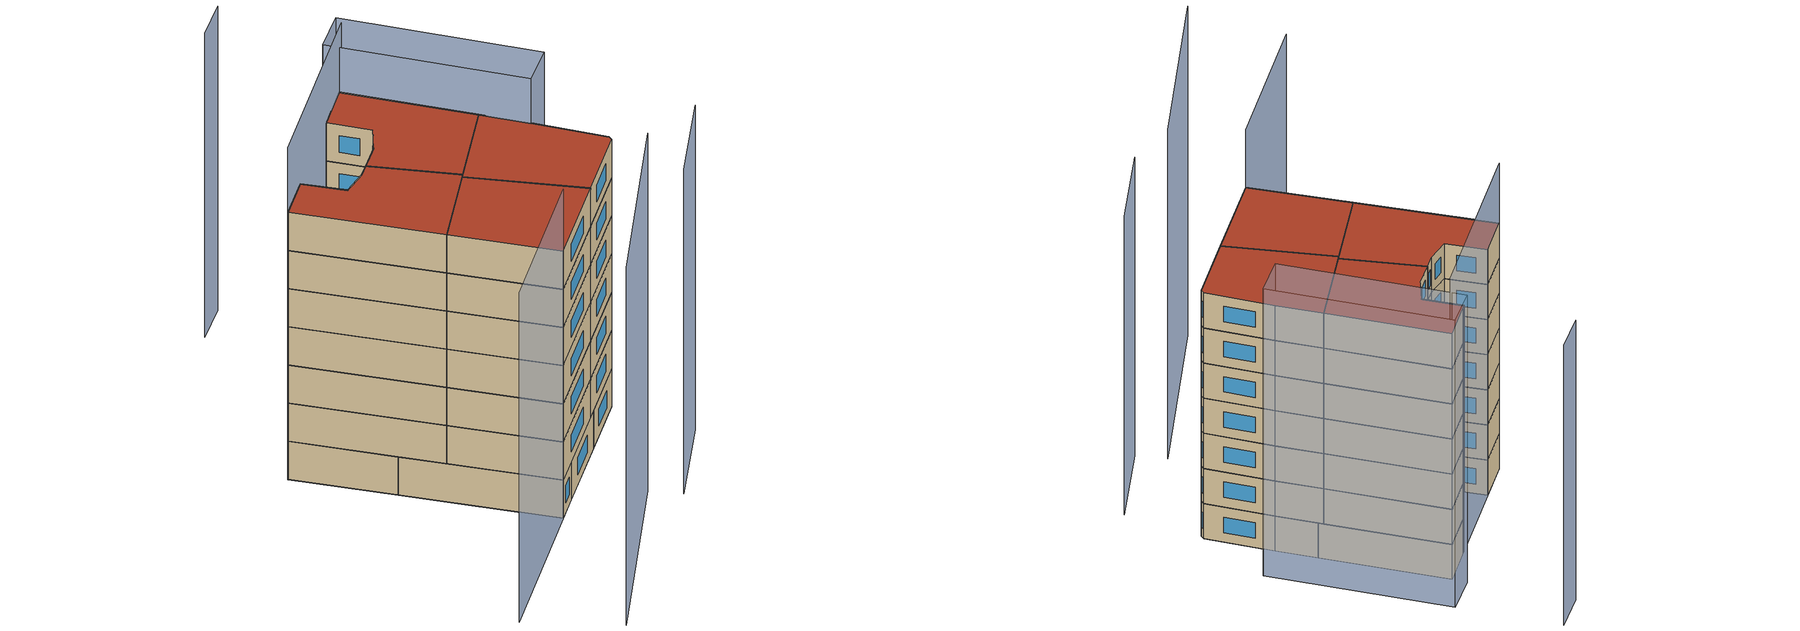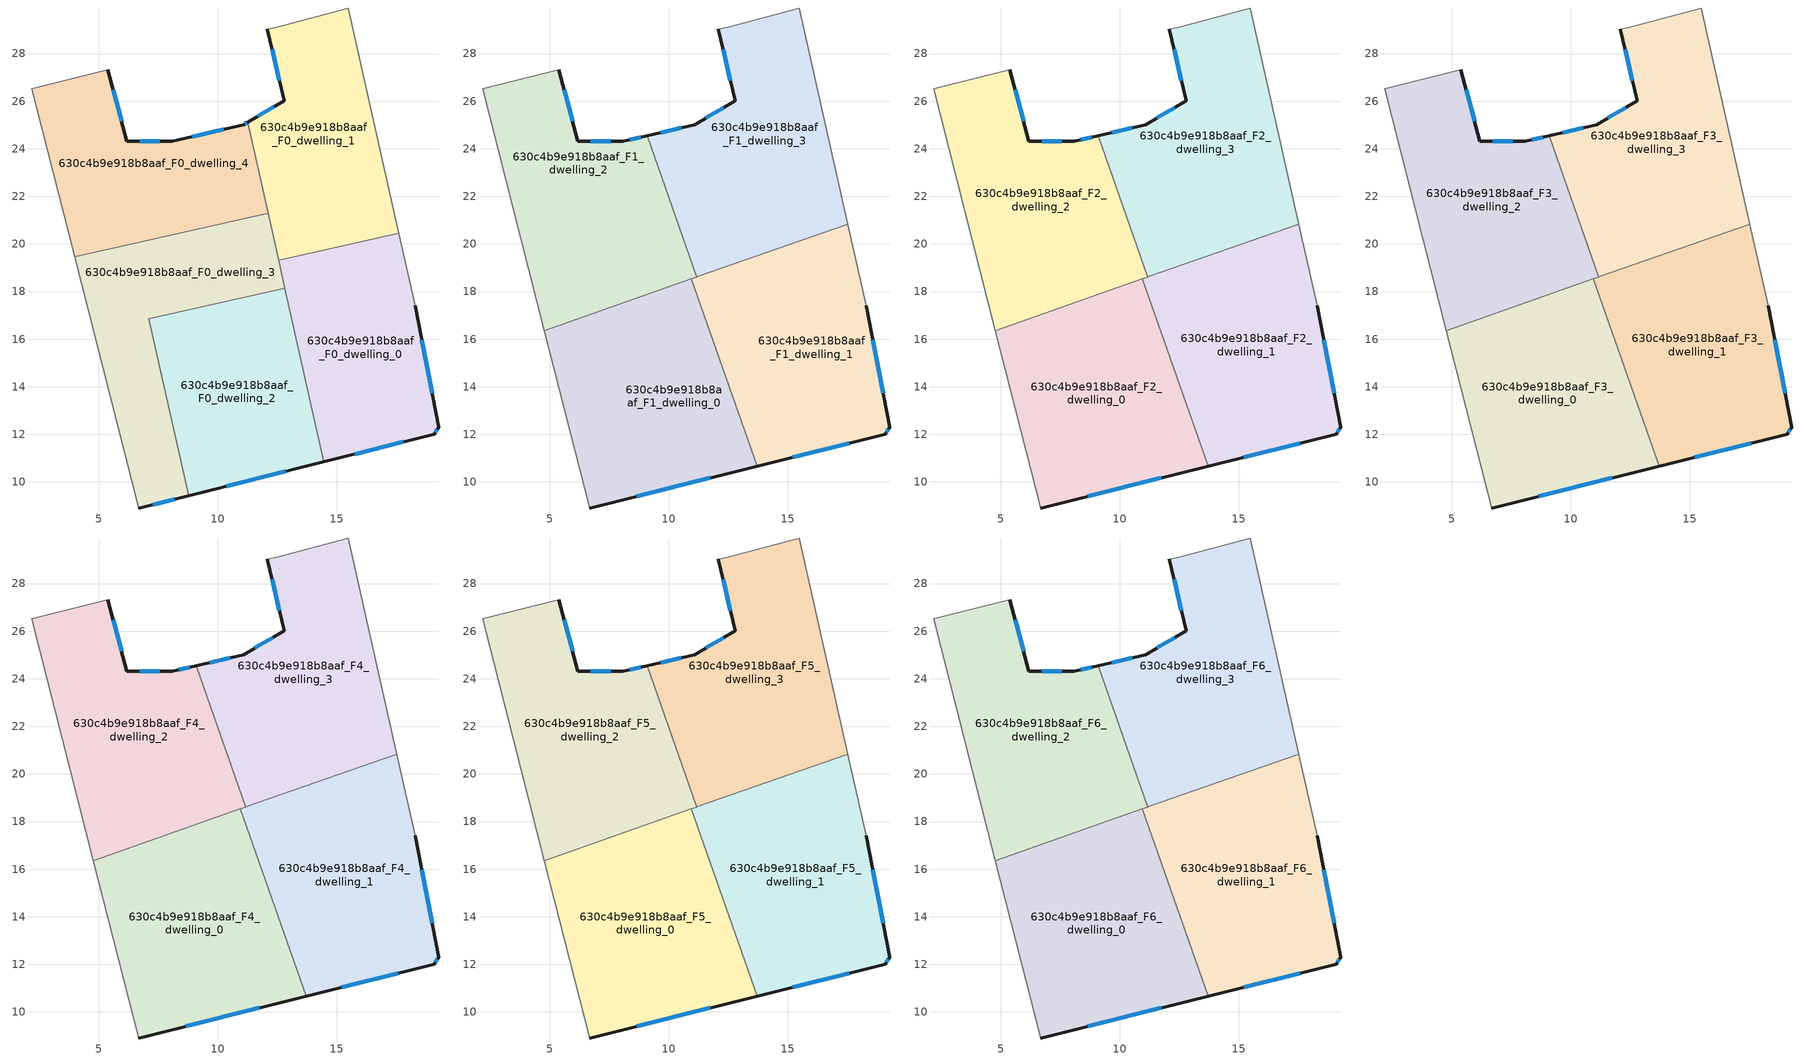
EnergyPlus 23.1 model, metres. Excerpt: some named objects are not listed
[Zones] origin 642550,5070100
630c4b9e918b8aaf_F0_dwelling_0
 floor ground (EU_floor_Construction): 19.09,12 19.29,12.3 18.29,17.41 17.61,20.44 12.56,19.31 14.45,10.84 z0
 wall outside (EU_wall_Construction): 18.29,17.41 19.29,12.3 19.09,12 14.45,10.84 z0:3
 wall adiabatic (EU_wall_Construction): 17.61,20.44 18.29,17.41 z0:3
 wall to 630c4b9e918b8aaf_F0_dwelling_1 (EU_wall_Construction): 12.56,19.31 17.61,20.44 z0:3
 wall to 630c4b9e918b8aaf_F0_dwelling_2 (EU_wall_Construction): 14.45,10.84 12.82,18.13 z0:3
 wall to 630c4b9e918b8aaf_F0_dwelling_3 (EU_wall_Construction): 12.82,18.13 12.56,19.31 z0:3
 window (EU_Window_Construction): 18.57,15.97 19.01,13.73 / 19.23,12.22 19.14,12.09 / 17.79,11.68 15.75,11.17 z0.84:2.16
630c4b9e918b8aaf_F0_dwelling_1
 floor ground (EU_floor_Construction): 17.61,20.44 15.49,29.92 12.49,29.12 12.09,29.01 12.79,26.01 11.26,25.11 12.56,19.31 z0
 wall outside (EU_wall_Construction): 11.26,25.11 12.79,26.01 12.09,29.01 z0:3
 wall adiabatic (EU_wall_Construction): 12.09,29.01 12.49,29.12 15.49,29.92 17.61,20.44 z0:3
 wall to 630c4b9e918b8aaf_F0_dwelling_4 (EU_wall_Construction): 12.11,21.29 11.26,25.11 z0:3
 wall to 630c4b9e918b8aaf_F0_dwelling_3 (EU_wall_Construction): 12.56,19.31 12.11,21.29 z0:3
 window (EU_Window_Construction): 12.59,26.85 12.28,28.17 / 11.69,25.37 12.36,25.76 z0.84:2.16
630c4b9e918b8aaf_F0_dwelling_2
 floor ground (EU_floor_Construction): 14.45,10.84 12.82,18.13 7.11,16.86 8.77,9.42 z0
 wall outside (EU_wall_Construction): 14.45,10.84 8.77,9.42 z0:3
 wall to 630c4b9e918b8aaf_F0_dwelling_3 (EU_wall_Construction): 8.77,9.42 7.11,16.86 12.82,18.13 z0:3
 window (EU_Window_Construction): 12.86,10.45 10.36,9.82 z0.84:2.16
630c4b9e918b8aaf_F0_dwelling_3
 floor ground (EU_floor_Construction): 8.77,9.42 7.11,16.86 12.82,18.13 12.11,21.29 3.98,19.47 6.68,8.9 z0
 wall outside (EU_wall_Construction): 8.77,9.42 6.68,8.9 z0:3
 wall adiabatic (EU_wall_Construction): 6.68,8.9 3.98,19.47 z0:3
 wall to 630c4b9e918b8aaf_F0_dwelling_4 (EU_wall_Construction): 3.98,19.47 12.11,21.29 z0:3
 window (EU_Window_Construction): 8.18,9.28 7.26,9.05 z0.84:2.16
630c4b9e918b8aaf_F0_dwelling_4
 floor ground (EU_floor_Construction): 12.11,21.29 11.26,25.11 11.08,25.01 8.08,24.31 6.18,24.31 5.38,27.32 2.18,26.52 3.98,19.47 z0
 wall outside (EU_wall_Construction): 5.38,27.32 6.18,24.31 8.08,24.31 11.08,25.01 11.26,25.11 z0:3
 wall adiabatic (EU_wall_Construction): 3.98,19.47 2.18,26.52 5.38,27.32 z0:3
 window (EU_Window_Construction): 5.6,26.47 5.96,25.16 / 6.71,24.31 7.55,24.31 / 8.92,24.51 10.24,24.82 / 11.13,25.04 11.21,25.09 z0.84:2.16
630c4b9e918b8aaf_F1_dwelling_0
 floor to 630c4b9e918b8aaf_F0_dwelling_2 (EU_floor_Construction): 13.71,10.66 11.21,17.77 7.11,16.86 8.77,9.42 z3
 floor to 630c4b9e918b8aaf_F0_dwelling_3 (EU_floor_Construction): 8.77,9.42 7.11,16.86 11.21,17.77 10.95,18.53 4.77,16.36 6.68,8.9 z3
 wall outside (EU_wall_Construction): 13.71,10.66 6.68,8.9 z3:6
 wall to 630c4b9e918b8aaf_F1_dwelling_1 (EU_wall_Construction): 10.95,18.53 13.71,10.66 z3:6
 wall adiabatic (EU_wall_Construction): 6.68,8.9 4.77,16.36 z3:6
 wall to 630c4b9e918b8aaf_F1_dwelling_2 (EU_wall_Construction): 4.77,16.36 10.95,18.53 z3:6
 window (EU_Window_Construction): 11.74,10.17 8.65,9.39 z3.84:5.16
630c4b9e918b8aaf_F1_dwelling_1
 floor to 630c4b9e918b8aaf_F0_dwelling_0 (EU_floor_Construction): 19.09,12 19.29,12.3 18.29,17.41 17.61,20.44 14.3,19.7 12.6,19.11 14.45,10.84 z3
 floor to 630c4b9e918b8aaf_F0_dwelling_1 (EU_floor_Construction): 17.61,20.44 17.52,20.83 14.3,19.7 z3
 floor to 630c4b9e918b8aaf_F0_dwelling_2 (EU_floor_Construction): 14.45,10.84 12.82,18.13 11.21,17.77 13.71,10.66 z3
 floor to 630c4b9e918b8aaf_F0_dwelling_3 (EU_floor_Construction): 12.82,18.13 12.6,19.11 10.95,18.53 11.21,17.77 z3
 wall outside (EU_wall_Construction): 18.29,17.41 19.29,12.3 19.09,12 13.71,10.66 z3:6
 wall adiabatic (EU_wall_Construction): 17.52,20.83 18.29,17.41 z3:6
 wall to 630c4b9e918b8aaf_F1_dwelling_3 (EU_wall_Construction): 11.18,18.61 17.52,20.83 z3:6
 wall to 630c4b9e918b8aaf_F1_dwelling_2 (EU_wall_Construction): 10.95,18.53 11.18,18.61 z3:6
 window (EU_Window_Construction): 17.58,11.62 15.22,11.03 / 18.57,15.97 19.01,13.73 / 19.23,12.22 19.14,12.09 z3.84:5.16
630c4b9e918b8aaf_F1_dwelling_2
 floor to 630c4b9e918b8aaf_F0_dwelling_4 (EU_floor_Construction): 10.38,20.9 9.1,24.55 8.08,24.31 6.18,24.31 5.38,27.32 2.18,26.52 3.98,19.47 z3
 floor to 630c4b9e918b8aaf_F0_dwelling_3 (EU_floor_Construction): 11.18,18.61 10.38,20.9 3.98,19.47 4.77,16.36 z3
 wall outside (EU_wall_Construction): 5.38,27.32 6.18,24.31 8.08,24.31 9.1,24.55 z3:6
 wall adiabatic (EU_wall_Construction): 4.77,16.36 2.18,26.52 5.38,27.32 z3:6
 wall to 630c4b9e918b8aaf_F1_dwelling_3 (EU_wall_Construction): 9.1,24.55 11.18,18.61 z3:6
 window (EU_Window_Construction): 5.6,26.47 5.96,25.16 / 6.71,24.31 7.55,24.31 / 8.37,24.38 8.81,24.48 z3.84:5.16
630c4b9e918b8aaf_F1_dwelling_3
 floor to 630c4b9e918b8aaf_F0_dwelling_1 (EU_floor_Construction): 17.52,20.83 15.49,29.92 12.49,29.12 12.09,29.01 12.79,26.01 11.26,25.11 12.56,19.31 14.3,19.7 z3
 floor to 630c4b9e918b8aaf_F0_dwelling_4 (EU_floor_Construction): 12.11,21.29 11.26,25.11 11.08,25.01 9.1,24.55 10.38,20.9 z3
 floor to 630c4b9e918b8aaf_F0_dwelling_3 (EU_floor_Construction): 12.6,19.11 12.11,21.29 10.38,20.9 11.18,18.61 z3
 floor to 630c4b9e918b8aaf_F0_dwelling_0 (EU_floor_Construction): 14.3,19.7 12.56,19.31 12.6,19.11 z3
 wall outside (EU_wall_Construction): 9.1,24.55 11.08,25.01 12.79,26.01 12.09,29.01 z3:6
 wall adiabatic (EU_wall_Construction): 12.09,29.01 12.49,29.12 15.49,29.92 17.52,20.83 z3:6
 window (EU_Window_Construction): 12.59,26.85 12.28,28.17 / 9.66,24.68 10.53,24.88 / 11.56,25.29 12.31,25.73 z3.84:5.16
630c4b9e918b8aaf_F2_dwelling_0
 floor to 630c4b9e918b8aaf_F1_dwelling_0 (EU_floor_Construction): 13.71,10.66 10.95,18.53 4.77,16.36 6.68,8.9 z6
 wall outside (EU_wall_Construction): 13.71,10.66 6.68,8.9 z6:9
 wall to 630c4b9e918b8aaf_F2_dwelling_1 (EU_wall_Construction): 10.95,18.53 13.71,10.66 z6:9
 wall adiabatic (EU_wall_Construction): 6.68,8.9 4.77,16.36 z6:9
 wall to 630c4b9e918b8aaf_F2_dwelling_2 (EU_wall_Construction): 4.77,16.36 10.95,18.53 z6:9
 window (EU_Window_Construction): 11.74,10.17 8.65,9.39 z6.84:8.16
630c4b9e918b8aaf_F2_dwelling_1
 floor to 630c4b9e918b8aaf_F1_dwelling_1 (EU_floor_Construction): 19.09,12 19.29,12.3 18.29,17.41 17.52,20.83 10.95,18.53 13.71,10.66 z6
 wall outside (EU_wall_Construction): 18.29,17.41 19.29,12.3 19.09,12 13.71,10.66 z6:9
 wall adiabatic (EU_wall_Construction): 17.52,20.83 18.29,17.41 z6:9
 wall to 630c4b9e918b8aaf_F2_dwelling_3 (EU_wall_Construction): 11.18,18.61 17.52,20.83 z6:9
 wall to 630c4b9e918b8aaf_F2_dwelling_2 (EU_wall_Construction): 10.95,18.53 11.18,18.61 z6:9
 window (EU_Window_Construction): 17.58,11.62 15.22,11.03 / 18.57,15.97 19.01,13.73 / 19.23,12.22 19.14,12.09 z6.84:8.16
630c4b9e918b8aaf_F2_dwelling_2
 floor to 630c4b9e918b8aaf_F1_dwelling_2 (EU_floor_Construction): 11.18,18.61 9.1,24.55 8.08,24.31 6.18,24.31 5.38,27.32 2.18,26.52 4.77,16.36 z6
 wall outside (EU_wall_Construction): 5.38,27.32 6.18,24.31 8.08,24.31 9.1,24.55 z6:9
 wall adiabatic (EU_wall_Construction): 4.77,16.36 2.18,26.52 5.38,27.32 z6:9
 wall to 630c4b9e918b8aaf_F2_dwelling_3 (EU_wall_Construction): 9.1,24.55 11.18,18.61 z6:9
 window (EU_Window_Construction): 5.6,26.47 5.96,25.16 / 6.71,24.31 7.55,24.31 / 8.37,24.38 8.81,24.48 z6.84:8.16
630c4b9e918b8aaf_F2_dwelling_3
 floor to 630c4b9e918b8aaf_F1_dwelling_3 (EU_floor_Construction): 17.52,20.83 15.49,29.92 12.49,29.12 12.09,29.01 12.79,26.01 11.08,25.01 9.1,24.55 11.18,18.61 z6
 wall outside (EU_wall_Construction): 9.1,24.55 11.08,25.01 12.79,26.01 12.09,29.01 z6:9
 wall adiabatic (EU_wall_Construction): 12.09,29.01 12.49,29.12 15.49,29.92 17.52,20.83 z6:9
 window (EU_Window_Construction): 12.59,26.85 12.28,28.17 / 9.66,24.68 10.53,24.88 / 11.56,25.29 12.31,25.73 z6.84:8.16
630c4b9e918b8aaf_F3_dwelling_0
 floor to 630c4b9e918b8aaf_F2_dwelling_0 (EU_floor_Construction): 13.71,10.66 10.95,18.53 4.77,16.36 6.68,8.9 z9
 wall outside (EU_wall_Construction): 13.71,10.66 6.68,8.9 z9:12
 wall to 630c4b9e918b8aaf_F3_dwelling_1 (EU_wall_Construction): 10.95,18.53 13.71,10.66 z9:12
 wall adiabatic (EU_wall_Construction): 6.68,8.9 4.77,16.36 z9:12
 wall to 630c4b9e918b8aaf_F3_dwelling_2 (EU_wall_Construction): 4.77,16.36 10.95,18.53 z9:12
 window (EU_Window_Construction): 11.74,10.17 8.65,9.39 z9.84:11.16
630c4b9e918b8aaf_F3_dwelling_1
 floor to 630c4b9e918b8aaf_F2_dwelling_1 (EU_floor_Construction): 19.09,12 19.29,12.3 18.29,17.41 17.52,20.83 10.95,18.53 13.71,10.66 z9
 wall outside (EU_wall_Construction): 18.29,17.41 19.29,12.3 19.09,12 13.71,10.66 z9:12
 wall adiabatic (EU_wall_Construction): 17.52,20.83 18.29,17.41 z9:12
 wall to 630c4b9e918b8aaf_F3_dwelling_3 (EU_wall_Construction): 11.18,18.61 17.52,20.83 z9:12
 wall to 630c4b9e918b8aaf_F3_dwelling_2 (EU_wall_Construction): 10.95,18.53 11.18,18.61 z9:12
 window (EU_Window_Construction): 17.58,11.62 15.22,11.03 / 18.57,15.97 19.01,13.73 / 19.23,12.22 19.14,12.09 z9.84:11.16
630c4b9e918b8aaf_F3_dwelling_2
 floor to 630c4b9e918b8aaf_F2_dwelling_2 (EU_floor_Construction): 11.18,18.61 9.1,24.55 8.08,24.31 6.18,24.31 5.38,27.32 2.18,26.52 4.77,16.36 z9
 wall outside (EU_wall_Construction): 5.38,27.32 6.18,24.31 8.08,24.31 9.1,24.55 z9:12
 wall adiabatic (EU_wall_Construction): 4.77,16.36 2.18,26.52 5.38,27.32 z9:12
 wall to 630c4b9e918b8aaf_F3_dwelling_3 (EU_wall_Construction): 9.1,24.55 11.18,18.61 z9:12
 window (EU_Window_Construction): 5.6,26.47 5.96,25.16 / 6.71,24.31 7.55,24.31 / 8.37,24.38 8.81,24.48 z9.84:11.16
630c4b9e918b8aaf_F3_dwelling_3
 floor to 630c4b9e918b8aaf_F2_dwelling_3 (EU_floor_Construction): 17.52,20.83 15.49,29.92 12.49,29.12 12.09,29.01 12.79,26.01 11.08,25.01 9.1,24.55 11.18,18.61 z9
 wall outside (EU_wall_Construction): 9.1,24.55 11.08,25.01 12.79,26.01 12.09,29.01 z9:12
 wall adiabatic (EU_wall_Construction): 12.09,29.01 12.49,29.12 15.49,29.92 17.52,20.83 z9:12
 window (EU_Window_Construction): 12.59,26.85 12.28,28.17 / 9.66,24.68 10.53,24.88 / 11.56,25.29 12.31,25.73 z9.84:11.16
630c4b9e918b8aaf_F4_dwelling_0
 floor to 630c4b9e918b8aaf_F3_dwelling_0 (EU_floor_Construction): 13.71,10.66 10.95,18.53 4.77,16.36 6.68,8.9 z12
 wall outside (EU_wall_Construction): 13.71,10.66 6.68,8.9 z12:15
 wall to 630c4b9e918b8aaf_F4_dwelling_1 (EU_wall_Construction): 10.95,18.53 13.71,10.66 z12:15
 wall adiabatic (EU_wall_Construction): 6.68,8.9 4.77,16.36 z12:15
 wall to 630c4b9e918b8aaf_F4_dwelling_2 (EU_wall_Construction): 4.77,16.36 10.95,18.53 z12:15
 window (EU_Window_Construction): 11.74,10.17 8.65,9.39 z12.84:14.16
630c4b9e918b8aaf_F4_dwelling_1
 floor to 630c4b9e918b8aaf_F3_dwelling_1 (EU_floor_Construction): 19.09,12 19.29,12.3 18.29,17.41 17.52,20.83 10.95,18.53 13.71,10.66 z12
 wall outside (EU_wall_Construction): 18.29,17.41 19.29,12.3 19.09,12 13.71,10.66 z12:15
 wall adiabatic (EU_wall_Construction): 17.52,20.83 18.29,17.41 z12:15
 wall to 630c4b9e918b8aaf_F4_dwelling_3 (EU_wall_Construction): 11.18,18.61 17.52,20.83 z12:15
 wall to 630c4b9e918b8aaf_F4_dwelling_2 (EU_wall_Construction): 10.95,18.53 11.18,18.61 z12:15
 window (EU_Window_Construction): 17.58,11.62 15.22,11.03 / 18.57,15.97 19.01,13.73 / 19.23,12.22 19.14,12.09 z12.84:14.16
630c4b9e918b8aaf_F4_dwelling_2
 floor to 630c4b9e918b8aaf_F3_dwelling_2 (EU_floor_Construction): 11.18,18.61 9.1,24.55 8.08,24.31 6.18,24.31 5.38,27.32 2.18,26.52 4.77,16.36 z12
 wall outside (EU_wall_Construction): 5.38,27.32 6.18,24.31 8.08,24.31 9.1,24.55 z12:15
 wall adiabatic (EU_wall_Construction): 4.77,16.36 2.18,26.52 5.38,27.32 z12:15
 wall to 630c4b9e918b8aaf_F4_dwelling_3 (EU_wall_Construction): 9.1,24.55 11.18,18.61 z12:15
 window (EU_Window_Construction): 5.6,26.47 5.96,25.16 / 6.71,24.31 7.55,24.31 / 8.37,24.38 8.81,24.48 z12.84:14.16
630c4b9e918b8aaf_F4_dwelling_3
 floor to 630c4b9e918b8aaf_F3_dwelling_3 (EU_floor_Construction): 17.52,20.83 15.49,29.92 12.49,29.12 12.09,29.01 12.79,26.01 11.08,25.01 9.1,24.55 11.18,18.61 z12
 wall outside (EU_wall_Construction): 9.1,24.55 11.08,25.01 12.79,26.01 12.09,29.01 z12:15
 wall adiabatic (EU_wall_Construction): 12.09,29.01 12.49,29.12 15.49,29.92 17.52,20.83 z12:15
 window (EU_Window_Construction): 12.59,26.85 12.28,28.17 / 9.66,24.68 10.53,24.88 / 11.56,25.29 12.31,25.73 z12.84:14.16
630c4b9e918b8aaf_F5_dwelling_0
 floor to 630c4b9e918b8aaf_F4_dwelling_0 (EU_floor_Construction): 13.71,10.66 10.95,18.53 4.77,16.36 6.68,8.9 z15
 wall outside (EU_wall_Construction): 13.71,10.66 6.68,8.9 z15:18
 wall to 630c4b9e918b8aaf_F5_dwelling_1 (EU_wall_Construction): 10.95,18.53 13.71,10.66 z15:18
 wall adiabatic (EU_wall_Construction): 6.68,8.9 4.77,16.36 z15:18
 wall to 630c4b9e918b8aaf_F5_dwelling_2 (EU_wall_Construction): 4.77,16.36 10.95,18.53 z15:18
 window (EU_Window_Construction): 11.74,10.17 8.65,9.39 z15.84:17.16
630c4b9e918b8aaf_F5_dwelling_1
 floor to 630c4b9e918b8aaf_F4_dwelling_1 (EU_floor_Construction): 19.09,12 19.29,12.3 18.29,17.41 17.52,20.83 10.95,18.53 13.71,10.66 z15
 wall outside (EU_wall_Construction): 18.29,17.41 19.29,12.3 19.09,12 13.71,10.66 z15:18
 wall adiabatic (EU_wall_Construction): 17.52,20.83 18.29,17.41 z15:18
 wall to 630c4b9e918b8aaf_F5_dwelling_3 (EU_wall_Construction): 11.18,18.61 17.52,20.83 z15:18
 wall to 630c4b9e918b8aaf_F5_dwelling_2 (EU_wall_Construction): 10.95,18.53 11.18,18.61 z15:18
 window (EU_Window_Construction): 17.58,11.62 15.22,11.03 / 18.57,15.97 19.01,13.73 / 19.23,12.22 19.14,12.09 z15.84:17.16
630c4b9e918b8aaf_F5_dwelling_2
 floor to 630c4b9e918b8aaf_F4_dwelling_2 (EU_floor_Construction): 11.18,18.61 9.1,24.55 8.08,24.31 6.18,24.31 5.38,27.32 2.18,26.52 4.77,16.36 z15
 wall outside (EU_wall_Construction): 5.38,27.32 6.18,24.31 8.08,24.31 9.1,24.55 z15:18
 wall adiabatic (EU_wall_Construction): 4.77,16.36 2.18,26.52 5.38,27.32 z15:18
 wall to 630c4b9e918b8aaf_F5_dwelling_3 (EU_wall_Construction): 9.1,24.55 11.18,18.61 z15:18
 window (EU_Window_Construction): 5.6,26.47 5.96,25.16 / 6.71,24.31 7.55,24.31 / 8.37,24.38 8.81,24.48 z15.84:17.16
630c4b9e918b8aaf_F5_dwelling_3
 floor to 630c4b9e918b8aaf_F4_dwelling_3 (EU_floor_Construction): 17.52,20.83 15.49,29.92 12.49,29.12 12.09,29.01 12.79,26.01 11.08,25.01 9.1,24.55 11.18,18.61 z15
 wall outside (EU_wall_Construction): 9.1,24.55 11.08,25.01 12.79,26.01 12.09,29.01 z15:18
 wall adiabatic (EU_wall_Construction): 12.09,29.01 12.49,29.12 15.49,29.92 17.52,20.83 z15:18
 window (EU_Window_Construction): 12.59,26.85 12.28,28.17 / 9.66,24.68 10.53,24.88 / 11.56,25.29 12.31,25.73 z15.84:17.16
630c4b9e918b8aaf_F6_dwelling_0
 floor to 630c4b9e918b8aaf_F5_dwelling_0 (EU_floor_Construction): 13.71,10.66 10.95,18.53 4.77,16.36 6.68,8.9 z18
 wall outside (EU_wall_Construction): 13.71,10.66 6.68,8.9 z18:21
 wall to 630c4b9e918b8aaf_F6_dwelling_1 (EU_wall_Construction): 10.95,18.53 13.71,10.66 z18:21
 wall adiabatic (EU_wall_Construction): 6.68,8.9 4.77,16.36 z18:21
 wall to 630c4b9e918b8aaf_F6_dwelling_2 (EU_wall_Construction): 4.77,16.36 10.95,18.53 z18:21
 window (EU_Window_Construction): 11.74,10.17 8.65,9.39 z18.84:20.16
 roof outside (EU_roof_Construction): 10.95,18.53 13.71,10.66 6.68,8.9 4.77,16.36 z21
630c4b9e918b8aaf_F6_dwelling_1
 floor to 630c4b9e918b8aaf_F5_dwelling_1 (EU_floor_Construction): 19.09,12 19.29,12.3 18.29,17.41 17.52,20.83 10.95,18.53 13.71,10.66 z18
 wall outside (EU_wall_Construction): 18.29,17.41 19.29,12.3 19.09,12 13.71,10.66 z18:21
 wall adiabatic (EU_wall_Construction): 17.52,20.83 18.29,17.41 z18:21
 wall to 630c4b9e918b8aaf_F6_dwelling_3 (EU_wall_Construction): 11.18,18.61 17.52,20.83 z18:21
 wall to 630c4b9e918b8aaf_F6_dwelling_2 (EU_wall_Construction): 10.95,18.53 11.18,18.61 z18:21
 window (EU_Window_Construction): 17.58,11.62 15.22,11.03 / 18.57,15.97 19.01,13.73 / 19.23,12.22 19.14,12.09 z18.84:20.16
 roof outside (EU_roof_Construction): 17.52,20.83 18.29,17.41 19.29,12.3 19.09,12 13.71,10.66 10.95,18.53 z21
630c4b9e918b8aaf_F6_dwelling_2
 floor to 630c4b9e918b8aaf_F5_dwelling_2 (EU_floor_Construction): 11.18,18.61 9.1,24.55 8.08,24.31 6.18,24.31 5.38,27.32 2.18,26.52 4.77,16.36 z18
 wall outside (EU_wall_Construction): 5.38,27.32 6.18,24.31 8.08,24.31 9.1,24.55 z18:21
 wall adiabatic (EU_wall_Construction): 4.77,16.36 2.18,26.52 5.38,27.32 z18:21
 wall to 630c4b9e918b8aaf_F6_dwelling_3 (EU_wall_Construction): 9.1,24.55 11.18,18.61 z18:21
 window (EU_Window_Construction): 5.6,26.47 5.96,25.16 / 6.71,24.31 7.55,24.31 / 8.37,24.38 8.81,24.48 z18.84:20.16
 roof outside (EU_roof_Construction): 9.1,24.55 11.18,18.61 4.77,16.36 2.18,26.52 5.38,27.32 6.18,24.31 8.08,24.31 z21
630c4b9e918b8aaf_F6_dwelling_3
 floor to 630c4b9e918b8aaf_F5_dwelling_3 (EU_floor_Construction): 17.52,20.83 15.49,29.92 12.49,29.12 12.09,29.01 12.79,26.01 11.08,25.01 9.1,24.55 11.18,18.61 z18
 wall outside (EU_wall_Construction): 9.1,24.55 11.08,25.01 12.79,26.01 12.09,29.01 z18:21
 wall adiabatic (EU_wall_Construction): 12.09,29.01 12.49,29.12 15.49,29.92 17.52,20.83 z18:21
 window (EU_Window_Construction): 12.59,26.85 12.28,28.17 / 9.66,24.68 10.53,24.88 / 11.56,25.29 12.31,25.73 z18.84:20.16
 roof outside (EU_roof_Construction): 15.49,29.92 17.52,20.83 11.18,18.61 9.1,24.55 11.08,25.01 12.79,26.01 12.09,29.01 12.49,29.12 z21
shading: -1.83,-0.2 11.96,5.58 z0:28.1; 12.73,3.38 19.33,6.07 z0:25.5; 18.29,31.61 21.24,18.05 / 21.24,18.05 18.21,17.39 / 18.21,17.39 15.26,30.96 / 15.26,30.96 18.29,31.61 z0:24.5; 6.68,8.9 -4.76,6 z0:25.9; 15.97,29.99 2.18,26.51 z0:26.1; 16.64,39.32 13.59,38.62 z0:23.9
[Building]
EU S2 Campaign: North Axis=0; Terrain=City; Solar Distribution=FullExterior
[Site:Location]
Lyon-Bron: Latitude=45.75; Longitude=5; Time Zone=1; Elevation=198
[SizingPeriod:WeatherFileDays]
AnnualSizingPeriod: Begin Month=1; Begin Day of Month=1; End Month=12; End Day of Month=31; Day of Week for Start Day=Monday; Use Weather File Daylight Saving Period=No; Use Weather File Rain and Snow Indicators=No
[MATERIAL]
EU_InternalMass_Material: Roughness=MediumRough; Thickness=0.1; Conductivity=1; Density=1800; Specific Heat=900; Thermal Absorptance=0.9; Solar Absorptance=0.7; Visible Absorptance=0.7
[MATERIAL:NOMASS] Roughness=MediumRough; Thermal Absorptance=0.9; Solar Absorptance=0.7; Visible Absorptance=0.7
Name | Thermal Resistance
EU_wall_NoMass | 0.776494
EU_roof_NoMass | 0.486893
EU_floor_NoMass | 0.421597
[WINDOWMATERIAL:SIMPLEGLAZINGSYSTEM]
EU_Window_SimpleGlazing: UFactor=4.24961; Solar Heat Gain Coefficient=0.83; Visible Transmittance=0.83
[CONSTRUCTION]
EU_wall_Construction: EU_wall_NoMass
EU_roof_Construction: EU_roof_NoMass
EU_floor_Construction: EU_floor_NoMass
EU_InternalMass_Construction: EU_InternalMass_Material
EU_Window_Construction: EU_Window_SimpleGlazing
[ZONE] Type=1; Multiplier=1; Ceiling Height=autocalculate; Floor Area=autocalculate; Part of Total Floor Area=Yes
Name | Volume
630c4b9e918b8aaf_F0_dwelling_0 | 132.464
630c4b9e918b8aaf_F1_dwelling_0; 630c4b9e918b8aaf_F2_dwelling_0; 630c4b9e918b8aaf_F3_dwelling_0; 630c4b9e918b8aaf_F4_dwelling_0; 630c4b9e918b8aaf_F5_dwelling_0; 630c4b9e918b8aaf_F6_dwelling_0 | 165.586
630c4b9e918b8aaf_F0_dwelling_1 | 132.461
630c4b9e918b8aaf_F1_dwelling_1; 630c4b9e918b8aaf_F2_dwelling_1; 630c4b9e918b8aaf_F3_dwelling_1; 630c4b9e918b8aaf_F4_dwelling_1; 630c4b9e918b8aaf_F5_dwelling_1; 630c4b9e918b8aaf_F6_dwelling_1 | 165.59
630c4b9e918b8aaf_F0_dwelling_2 | 132.472
630c4b9e918b8aaf_F1_dwelling_2; 630c4b9e918b8aaf_F2_dwelling_2; 630c4b9e918b8aaf_F3_dwelling_2; 630c4b9e918b8aaf_F4_dwelling_2; 630c4b9e918b8aaf_F5_dwelling_2; 630c4b9e918b8aaf_F6_dwelling_2 | 165.582
630c4b9e918b8aaf_F0_dwelling_3 | 132.457
630c4b9e918b8aaf_F1_dwelling_3; 630c4b9e918b8aaf_F2_dwelling_3; 630c4b9e918b8aaf_F3_dwelling_3; 630c4b9e918b8aaf_F4_dwelling_3; 630c4b9e918b8aaf_F5_dwelling_3; 630c4b9e918b8aaf_F6_dwelling_3 | 165.589
630c4b9e918b8aaf_F0_dwelling_4 | 132.466
[INTERNALMASS] Construction=EU_InternalMass_Construction
Name | Zone or ZoneList | Surface Area
630c4b9e918b8aaf_F0_dwelling_0_EU_InternalMass | 630c4b9e918b8aaf_F0_dwelling_0 | 44.1582
630c4b9e918b8aaf_F0_dwelling_1_EU_InternalMass | 630c4b9e918b8aaf_F0_dwelling_1 | 44.1526
630c4b9e918b8aaf_F0_dwelling_2_EU_InternalMass | 630c4b9e918b8aaf_F0_dwelling_2 | 44.1589
630c4b9e918b8aaf_F0_dwelling_3_EU_InternalMass | 630c4b9e918b8aaf_F0_dwelling_3 | 44.1521
630c4b9e918b8aaf_F0_dwelling_4_EU_InternalMass | 630c4b9e918b8aaf_F0_dwelling_4 | 44.1561
630c4b9e918b8aaf_F1_dwelling_0_EU_InternalMass | 630c4b9e918b8aaf_F1_dwelling_0 | 55.1974
630c4b9e918b8aaf_F1_dwelling_1_EU_InternalMass | 630c4b9e918b8aaf_F1_dwelling_1 | 55.1967
630c4b9e918b8aaf_F1_dwelling_2_EU_InternalMass | 630c4b9e918b8aaf_F1_dwelling_2 | 55.1962
630c4b9e918b8aaf_F1_dwelling_3_EU_InternalMass | 630c4b9e918b8aaf_F1_dwelling_3 | 55.1967
630c4b9e918b8aaf_F2_dwelling_0_EU_InternalMass | 630c4b9e918b8aaf_F2_dwelling_0 | 55.1974
630c4b9e918b8aaf_F2_dwelling_1_EU_InternalMass | 630c4b9e918b8aaf_F2_dwelling_1 | 55.1967
630c4b9e918b8aaf_F2_dwelling_2_EU_InternalMass | 630c4b9e918b8aaf_F2_dwelling_2 | 55.1962
630c4b9e918b8aaf_F2_dwelling_3_EU_InternalMass | 630c4b9e918b8aaf_F2_dwelling_3 | 55.1967
630c4b9e918b8aaf_F3_dwelling_0_EU_InternalMass | 630c4b9e918b8aaf_F3_dwelling_0 | 55.1974
630c4b9e918b8aaf_F3_dwelling_1_EU_InternalMass | 630c4b9e918b8aaf_F3_dwelling_1 | 55.1967
630c4b9e918b8aaf_F3_dwelling_2_EU_InternalMass | 630c4b9e918b8aaf_F3_dwelling_2 | 55.1962
630c4b9e918b8aaf_F3_dwelling_3_EU_InternalMass | 630c4b9e918b8aaf_F3_dwelling_3 | 55.1967
630c4b9e918b8aaf_F4_dwelling_0_EU_InternalMass | 630c4b9e918b8aaf_F4_dwelling_0 | 55.1974
630c4b9e918b8aaf_F4_dwelling_1_EU_InternalMass | 630c4b9e918b8aaf_F4_dwelling_1 | 55.1967
630c4b9e918b8aaf_F4_dwelling_2_EU_InternalMass | 630c4b9e918b8aaf_F4_dwelling_2 | 55.1962
630c4b9e918b8aaf_F4_dwelling_3_EU_InternalMass | 630c4b9e918b8aaf_F4_dwelling_3 | 55.1967
630c4b9e918b8aaf_F5_dwelling_0_EU_InternalMass | 630c4b9e918b8aaf_F5_dwelling_0 | 55.1974
630c4b9e918b8aaf_F5_dwelling_1_EU_InternalMass | 630c4b9e918b8aaf_F5_dwelling_1 | 55.1967
630c4b9e918b8aaf_F5_dwelling_2_EU_InternalMass | 630c4b9e918b8aaf_F5_dwelling_2 | 55.1962
630c4b9e918b8aaf_F5_dwelling_3_EU_InternalMass | 630c4b9e918b8aaf_F5_dwelling_3 | 55.1967
630c4b9e918b8aaf_F6_dwelling_0_EU_InternalMass | 630c4b9e918b8aaf_F6_dwelling_0 | 55.1974
630c4b9e918b8aaf_F6_dwelling_1_EU_InternalMass | 630c4b9e918b8aaf_F6_dwelling_1 | 55.1967
630c4b9e918b8aaf_F6_dwelling_2_EU_InternalMass | 630c4b9e918b8aaf_F6_dwelling_2 | 55.1962
630c4b9e918b8aaf_F6_dwelling_3_EU_InternalMass | 630c4b9e918b8aaf_F6_dwelling_3 | 55.1967
[OTHEREQUIPMENT] Fuel Type=Electricity; Design Level Calculation Method=Watts/Area; Power per Zone Floor Area=1; Fraction Latent=0; Fraction Radiant=0; Fraction Lost=0; Carbon Dioxide Generation Rate=0; EndUse Subcategory=EU_Step8_InternalGains
Name | Zone or ZoneList or Space or SpaceList | Schedule
EU_Step8_InternalGain_630c4b9e918b8aaf_F0_dwelling_0_f000 | 630c4b9e918b8aaf_F0_dwelling_0 | EU_Step8_GainSchedule_630c4b9e918b8aaf_F0_dwelling_0_f000
EU_Step8_InternalGain_630c4b9e918b8aaf_F0_dwelling_1_f000 | 630c4b9e918b8aaf_F0_dwelling_1 | EU_Step8_GainSchedule_630c4b9e918b8aaf_F0_dwelling_1_f000
EU_Step8_InternalGain_630c4b9e918b8aaf_F0_dwelling_2_f000 | 630c4b9e918b8aaf_F0_dwelling_2 | EU_Step8_GainSchedule_630c4b9e918b8aaf_F0_dwelling_2_f000
EU_Step8_InternalGain_630c4b9e918b8aaf_F0_dwelling_3_f000 | 630c4b9e918b8aaf_F0_dwelling_3 | EU_Step8_GainSchedule_630c4b9e918b8aaf_F0_dwelling_3_f000
EU_Step8_InternalGain_630c4b9e918b8aaf_F0_dwelling_4_f000 | 630c4b9e918b8aaf_F0_dwelling_4 | EU_Step8_GainSchedule_630c4b9e918b8aaf_F0_dwelling_4_f000
EU_Step8_InternalGain_630c4b9e918b8aaf_F1_dwelling_0_f000 | 630c4b9e918b8aaf_F1_dwelling_0 | EU_Step8_GainSchedule_630c4b9e918b8aaf_F1_dwelling_0_f000
EU_Step8_InternalGain_630c4b9e918b8aaf_F1_dwelling_1_f000 | 630c4b9e918b8aaf_F1_dwelling_1 | EU_Step8_GainSchedule_630c4b9e918b8aaf_F1_dwelling_1_f000
EU_Step8_InternalGain_630c4b9e918b8aaf_F1_dwelling_2_f000 | 630c4b9e918b8aaf_F1_dwelling_2 | EU_Step8_GainSchedule_630c4b9e918b8aaf_F1_dwelling_2_f000
EU_Step8_InternalGain_630c4b9e918b8aaf_F1_dwelling_3_f000 | 630c4b9e918b8aaf_F1_dwelling_3 | EU_Step8_GainSchedule_630c4b9e918b8aaf_F1_dwelling_3_f000
EU_Step8_InternalGain_630c4b9e918b8aaf_F2_dwelling_0_f000 | 630c4b9e918b8aaf_F2_dwelling_0 | EU_Step8_GainSchedule_630c4b9e918b8aaf_F2_dwelling_0_f000
EU_Step8_InternalGain_630c4b9e918b8aaf_F2_dwelling_1_f000 | 630c4b9e918b8aaf_F2_dwelling_1 | EU_Step8_GainSchedule_630c4b9e918b8aaf_F2_dwelling_1_f000
EU_Step8_InternalGain_630c4b9e918b8aaf_F2_dwelling_2_f000 | 630c4b9e918b8aaf_F2_dwelling_2 | EU_Step8_GainSchedule_630c4b9e918b8aaf_F2_dwelling_2_f000
EU_Step8_InternalGain_630c4b9e918b8aaf_F2_dwelling_3_f000 | 630c4b9e918b8aaf_F2_dwelling_3 | EU_Step8_GainSchedule_630c4b9e918b8aaf_F2_dwelling_3_f000
EU_Step8_InternalGain_630c4b9e918b8aaf_F3_dwelling_0_f000 | 630c4b9e918b8aaf_F3_dwelling_0 | EU_Step8_GainSchedule_630c4b9e918b8aaf_F3_dwelling_0_f000
EU_Step8_InternalGain_630c4b9e918b8aaf_F3_dwelling_1_f000 | 630c4b9e918b8aaf_F3_dwelling_1 | EU_Step8_GainSchedule_630c4b9e918b8aaf_F3_dwelling_1_f000
EU_Step8_InternalGain_630c4b9e918b8aaf_F3_dwelling_2_f000 | 630c4b9e918b8aaf_F3_dwelling_2 | EU_Step8_GainSchedule_630c4b9e918b8aaf_F3_dwelling_2_f000
EU_Step8_InternalGain_630c4b9e918b8aaf_F3_dwelling_3_f000 | 630c4b9e918b8aaf_F3_dwelling_3 | EU_Step8_GainSchedule_630c4b9e918b8aaf_F3_dwelling_3_f000
EU_Step8_InternalGain_630c4b9e918b8aaf_F4_dwelling_0_f000 | 630c4b9e918b8aaf_F4_dwelling_0 | EU_Step8_GainSchedule_630c4b9e918b8aaf_F4_dwelling_0_f000
EU_Step8_InternalGain_630c4b9e918b8aaf_F4_dwelling_1_f000 | 630c4b9e918b8aaf_F4_dwelling_1 | EU_Step8_GainSchedule_630c4b9e918b8aaf_F4_dwelling_1_f000
EU_Step8_InternalGain_630c4b9e918b8aaf_F4_dwelling_2_f000 | 630c4b9e918b8aaf_F4_dwelling_2 | EU_Step8_GainSchedule_630c4b9e918b8aaf_F4_dwelling_2_f000
EU_Step8_InternalGain_630c4b9e918b8aaf_F4_dwelling_3_f000 | 630c4b9e918b8aaf_F4_dwelling_3 | EU_Step8_GainSchedule_630c4b9e918b8aaf_F4_dwelling_3_f000
EU_Step8_InternalGain_630c4b9e918b8aaf_F5_dwelling_0_f000 | 630c4b9e918b8aaf_F5_dwelling_0 | EU_Step8_GainSchedule_630c4b9e918b8aaf_F5_dwelling_0_f000
EU_Step8_InternalGain_630c4b9e918b8aaf_F5_dwelling_1_f000 | 630c4b9e918b8aaf_F5_dwelling_1 | EU_Step8_GainSchedule_630c4b9e918b8aaf_F5_dwelling_1_f000
EU_Step8_InternalGain_630c4b9e918b8aaf_F5_dwelling_2_f000 | 630c4b9e918b8aaf_F5_dwelling_2 | EU_Step8_GainSchedule_630c4b9e918b8aaf_F5_dwelling_2_f000
EU_Step8_InternalGain_630c4b9e918b8aaf_F5_dwelling_3_f000 | 630c4b9e918b8aaf_F5_dwelling_3 | EU_Step8_GainSchedule_630c4b9e918b8aaf_F5_dwelling_3_f000
EU_Step8_InternalGain_630c4b9e918b8aaf_F6_dwelling_0_f000 | 630c4b9e918b8aaf_F6_dwelling_0 | EU_Step8_GainSchedule_630c4b9e918b8aaf_F6_dwelling_0_f000
EU_Step8_InternalGain_630c4b9e918b8aaf_F6_dwelling_1_f000 | 630c4b9e918b8aaf_F6_dwelling_1 | EU_Step8_GainSchedule_630c4b9e918b8aaf_F6_dwelling_1_f000
EU_Step8_InternalGain_630c4b9e918b8aaf_F6_dwelling_2_f000 | 630c4b9e918b8aaf_F6_dwelling_2 | EU_Step8_GainSchedule_630c4b9e918b8aaf_F6_dwelling_2_f000
EU_Step8_InternalGain_630c4b9e918b8aaf_F6_dwelling_3_f000 | 630c4b9e918b8aaf_F6_dwelling_3 | EU_Step8_GainSchedule_630c4b9e918b8aaf_F6_dwelling_3_f000
[ZONEVENTILATION:DESIGNFLOWRATE] Schedule=EU_AlwaysOn; Design Flow Rate Calculation Method=AirChanges/Hour; Air Changes per Hour=0.693814; Ventilation Type=Natural; Fan Pressure Rise=0; Fan Total Efficiency=1; Constant Term Coefficient=1; Temperature Term Coefficient=0; Velocity Term Coefficient=0; Velocity Squared Term Coefficient=0; Minimum Indoor Temperature=-100; Maximum Indoor Temperature=100; Delta Temperature=-100; Minimum Outdoor Temperature=-100; Maximum Outdoor Temperature=100; Maximum Wind Speed=40
Name | Zone or ZoneList or Space or SpaceList
EU_ConstantAir_630c4b9e918b8aaf_F0_dwelling_0 | 630c4b9e918b8aaf_F0_dwelling_0
EU_ConstantAir_630c4b9e918b8aaf_F0_dwelling_1 | 630c4b9e918b8aaf_F0_dwelling_1
EU_ConstantAir_630c4b9e918b8aaf_F0_dwelling_2 | 630c4b9e918b8aaf_F0_dwelling_2
EU_ConstantAir_630c4b9e918b8aaf_F0_dwelling_3 | 630c4b9e918b8aaf_F0_dwelling_3
EU_ConstantAir_630c4b9e918b8aaf_F0_dwelling_4 | 630c4b9e918b8aaf_F0_dwelling_4
EU_ConstantAir_630c4b9e918b8aaf_F1_dwelling_0 | 630c4b9e918b8aaf_F1_dwelling_0
EU_ConstantAir_630c4b9e918b8aaf_F1_dwelling_1 | 630c4b9e918b8aaf_F1_dwelling_1
EU_ConstantAir_630c4b9e918b8aaf_F1_dwelling_2 | 630c4b9e918b8aaf_F1_dwelling_2
EU_ConstantAir_630c4b9e918b8aaf_F1_dwelling_3 | 630c4b9e918b8aaf_F1_dwelling_3
EU_ConstantAir_630c4b9e918b8aaf_F2_dwelling_0 | 630c4b9e918b8aaf_F2_dwelling_0
EU_ConstantAir_630c4b9e918b8aaf_F2_dwelling_1 | 630c4b9e918b8aaf_F2_dwelling_1
EU_ConstantAir_630c4b9e918b8aaf_F2_dwelling_2 | 630c4b9e918b8aaf_F2_dwelling_2
EU_ConstantAir_630c4b9e918b8aaf_F2_dwelling_3 | 630c4b9e918b8aaf_F2_dwelling_3
EU_ConstantAir_630c4b9e918b8aaf_F3_dwelling_0 | 630c4b9e918b8aaf_F3_dwelling_0
EU_ConstantAir_630c4b9e918b8aaf_F3_dwelling_1 | 630c4b9e918b8aaf_F3_dwelling_1
EU_ConstantAir_630c4b9e918b8aaf_F3_dwelling_2 | 630c4b9e918b8aaf_F3_dwelling_2
EU_ConstantAir_630c4b9e918b8aaf_F3_dwelling_3 | 630c4b9e918b8aaf_F3_dwelling_3
EU_ConstantAir_630c4b9e918b8aaf_F4_dwelling_0 | 630c4b9e918b8aaf_F4_dwelling_0
EU_ConstantAir_630c4b9e918b8aaf_F4_dwelling_1 | 630c4b9e918b8aaf_F4_dwelling_1
EU_ConstantAir_630c4b9e918b8aaf_F4_dwelling_2 | 630c4b9e918b8aaf_F4_dwelling_2
EU_ConstantAir_630c4b9e918b8aaf_F4_dwelling_3 | 630c4b9e918b8aaf_F4_dwelling_3
EU_ConstantAir_630c4b9e918b8aaf_F5_dwelling_0 | 630c4b9e918b8aaf_F5_dwelling_0
EU_ConstantAir_630c4b9e918b8aaf_F5_dwelling_1 | 630c4b9e918b8aaf_F5_dwelling_1
EU_ConstantAir_630c4b9e918b8aaf_F5_dwelling_2 | 630c4b9e918b8aaf_F5_dwelling_2
EU_ConstantAir_630c4b9e918b8aaf_F5_dwelling_3 | 630c4b9e918b8aaf_F5_dwelling_3
EU_ConstantAir_630c4b9e918b8aaf_F6_dwelling_0 | 630c4b9e918b8aaf_F6_dwelling_0
EU_ConstantAir_630c4b9e918b8aaf_F6_dwelling_1 | 630c4b9e918b8aaf_F6_dwelling_1
EU_ConstantAir_630c4b9e918b8aaf_F6_dwelling_2 | 630c4b9e918b8aaf_F6_dwelling_2
EU_ConstantAir_630c4b9e918b8aaf_F6_dwelling_3 | 630c4b9e918b8aaf_F6_dwelling_3
[HVACTEMPLATE:THERMOSTAT] Constant Heating Setpoint=20; Constant Cooling Setpoint=50
EU_HeatOnly_630c4b9e918b8aaf_F0_dwelling_0; EU_HeatOnly_630c4b9e918b8aaf_F0_dwelling_1; EU_HeatOnly_630c4b9e918b8aaf_F0_dwelling_2; EU_HeatOnly_630c4b9e918b8aaf_F0_dwelling_3; EU_HeatOnly_630c4b9e918b8aaf_F0_dwelling_4
[HVACTEMPLATE:ZONE:IDEALLOADSAIRSYSTEM] System Availability Schedule=EU_AlwaysOn; Maximum Heating Supply Air Temperature=50; Minimum Cooling Supply Air Temperature=13; Maximum Heating Supply Air Humidity Ratio=0.0156; Minimum Cooling Supply Air Humidity Ratio=0.0077; Heating Limit=NoLimit; Cooling Limit=NoLimit; Heating Availability Schedule=EU_AlwaysOn; Cooling Availability Schedule=EU_CoolingOff; Dehumidification Control Type=ConstantSensibleHeatRatio; Cooling Sensible Heat Ratio=0.7; Dehumidification Setpoint=60; Humidification Control Type=None; Humidification Setpoint=30; Outdoor Air Method=None; Outdoor Air Flow Rate per Person=0.00944; Outdoor Air Flow Rate per Zone Floor Area=0; Outdoor Air Flow Rate per Zone=0; Demand Controlled Ventilation Type=None; Outdoor Air Economizer Type=NoEconomizer; Heat Recovery Type=None; Sensible Heat Recovery Effectiveness=0.7; Latent Heat Recovery Effectiveness=0.65
Name | Template Thermostat
630c4b9e918b8aaf_F0_dwelling_0 | EU_HeatOnly_630c4b9e918b8aaf_F0_dwelling_0
630c4b9e918b8aaf_F0_dwelling_1 | EU_HeatOnly_630c4b9e918b8aaf_F0_dwelling_1
630c4b9e918b8aaf_F0_dwelling_2 | EU_HeatOnly_630c4b9e918b8aaf_F0_dwelling_2
630c4b9e918b8aaf_F0_dwelling_3 | EU_HeatOnly_630c4b9e918b8aaf_F0_dwelling_3
630c4b9e918b8aaf_F0_dwelling_4 | EU_HeatOnly_630c4b9e918b8aaf_F0_dwelling_4
630c4b9e918b8aaf_F1_dwelling_0 | EU_HeatOnly_630c4b9e918b8aaf_F1_dwelling_0
630c4b9e918b8aaf_F1_dwelling_1 | EU_HeatOnly_630c4b9e918b8aaf_F1_dwelling_1
630c4b9e918b8aaf_F1_dwelling_2 | EU_HeatOnly_630c4b9e918b8aaf_F1_dwelling_2
630c4b9e918b8aaf_F1_dwelling_3 | EU_HeatOnly_630c4b9e918b8aaf_F1_dwelling_3
630c4b9e918b8aaf_F2_dwelling_0 | EU_HeatOnly_630c4b9e918b8aaf_F2_dwelling_0
630c4b9e918b8aaf_F2_dwelling_1 | EU_HeatOnly_630c4b9e918b8aaf_F2_dwelling_1
630c4b9e918b8aaf_F2_dwelling_2 | EU_HeatOnly_630c4b9e918b8aaf_F2_dwelling_2
630c4b9e918b8aaf_F2_dwelling_3 | EU_HeatOnly_630c4b9e918b8aaf_F2_dwelling_3
630c4b9e918b8aaf_F3_dwelling_0 | EU_HeatOnly_630c4b9e918b8aaf_F3_dwelling_0
630c4b9e918b8aaf_F3_dwelling_1 | EU_HeatOnly_630c4b9e918b8aaf_F3_dwelling_1
630c4b9e918b8aaf_F3_dwelling_2 | EU_HeatOnly_630c4b9e918b8aaf_F3_dwelling_2
630c4b9e918b8aaf_F3_dwelling_3 | EU_HeatOnly_630c4b9e918b8aaf_F3_dwelling_3
630c4b9e918b8aaf_F4_dwelling_0 | EU_HeatOnly_630c4b9e918b8aaf_F4_dwelling_0
630c4b9e918b8aaf_F4_dwelling_1 | EU_HeatOnly_630c4b9e918b8aaf_F4_dwelling_1
630c4b9e918b8aaf_F4_dwelling_2 | EU_HeatOnly_630c4b9e918b8aaf_F4_dwelling_2
630c4b9e918b8aaf_F4_dwelling_3 | EU_HeatOnly_630c4b9e918b8aaf_F4_dwelling_3
630c4b9e918b8aaf_F5_dwelling_0 | EU_HeatOnly_630c4b9e918b8aaf_F5_dwelling_0
630c4b9e918b8aaf_F5_dwelling_1 | EU_HeatOnly_630c4b9e918b8aaf_F5_dwelling_1
630c4b9e918b8aaf_F5_dwelling_2 | EU_HeatOnly_630c4b9e918b8aaf_F5_dwelling_2
630c4b9e918b8aaf_F5_dwelling_3 | EU_HeatOnly_630c4b9e918b8aaf_F5_dwelling_3
630c4b9e918b8aaf_F6_dwelling_0 | EU_HeatOnly_630c4b9e918b8aaf_F6_dwelling_0
630c4b9e918b8aaf_F6_dwelling_1 | EU_HeatOnly_630c4b9e918b8aaf_F6_dwelling_1
630c4b9e918b8aaf_F6_dwelling_2 | EU_HeatOnly_630c4b9e918b8aaf_F6_dwelling_2
630c4b9e918b8aaf_F6_dwelling_3 | EU_HeatOnly_630c4b9e918b8aaf_F6_dwelling_3
[SIZING:ZONE] Zone Cooling Design Supply Air Temperature Input Method=SupplyAirTemperature; Zone Cooling Design Supply Air Temperature=13; Zone Heating Design Supply Air Temperature Input Method=SupplyAirTemperature; Zone Heating Design Supply Air Temperature=50; Zone Cooling Design Supply Air Humidity Ratio=0.008; Zone Heating Design Supply Air Humidity Ratio=0.008; Cooling Design Air Flow Method=DesignDay; Cooling Design Air Flow Rate=0; Cooling Minimum Air Flow per Zone Floor Area=0.000762; Cooling Minimum Air Flow=0; Cooling Minimum Air Flow Fraction=0.2; Heating Design Air Flow Method=DesignDay; Heating Design Air Flow Rate=0; Heating Maximum Air Flow per Zone Floor Area=0.002032; Heating Maximum Air Flow=0.141576; Heating Maximum Air Flow Fraction=0.3; Account for Dedicated Outdoor Air System=No; Dedicated Outdoor Air System Control Strategy=NeutralSupplyAir; Dedicated Outdoor Air Low Setpoint Temperature for Design=autosize; Dedicated Outdoor Air High Setpoint Temperature for Design=autosize; Zone Load Sizing Method=Sensible Load Only No Latent Load; Zone Latent Cooling Design Supply Air Humidity Ratio Input Method=HumidityRatioDifference; Zone Cooling Design Supply Air Humidity Ratio Difference=0.005; Zone Latent Heating Design Supply Air Humidity Ratio Input Method=HumidityRatioDifference; Zone Humidification Design Supply Air Humidity Ratio Difference=0.005
630c4b9e918b8aaf_F0_dwelling_0; 630c4b9e918b8aaf_F0_dwelling_1; 630c4b9e918b8aaf_F0_dwelling_2; 630c4b9e918b8aaf_F0_dwelling_3; 630c4b9e918b8aaf_F0_dwelling_4; 630c4b9e918b8aaf_F1_dwelling_0; 630c4b9e918b8aaf_F1_dwelling_1; 630c4b9e918b8aaf_F1_dwelling_2; 630c4b9e918b8aaf_F1_dwelling_3; 630c4b9e918b8aaf_F2_dwelling_0; 630c4b9e918b8aaf_F2_dwelling_1; 630c4b9e918b8aaf_F2_dwelling_2; 630c4b9e918b8aaf_F2_dwelling_3; 630c4b9e918b8aaf_F3_dwelling_0; 630c4b9e918b8aaf_F3_dwelling_1; 630c4b9e918b8aaf_F3_dwelling_2; 630c4b9e918b8aaf_F3_dwelling_3; 630c4b9e918b8aaf_F4_dwelling_0; 630c4b9e918b8aaf_F4_dwelling_1; 630c4b9e918b8aaf_F4_dwelling_2; 630c4b9e918b8aaf_F4_dwelling_3; 630c4b9e918b8aaf_F5_dwelling_0; 630c4b9e918b8aaf_F5_dwelling_1; 630c4b9e918b8aaf_F5_dwelling_2; 630c4b9e918b8aaf_F5_dwelling_3; 630c4b9e918b8aaf_F6_dwelling_0; 630c4b9e918b8aaf_F6_dwelling_1; 630c4b9e918b8aaf_F6_dwelling_2; 630c4b9e918b8aaf_F6_dwelling_3
[SCHEDULE:CONSTANT]
Name | Hourly Value
EU_AlwaysOn | 1
EU_CoolingOff | 0
[SCHEDULE:FILE] Column Number=1; Rows to Skip at Top=0; Number of Hours of Data=8760; Column Separator=Comma; Interpolate to Timestep=No; Minutes per Item=60; Adjust Schedule for Daylight Savings=Yes
Name | File
EU_Step8_GainSchedule_630c4b9e918b8aaf_F0_dwelling_0_f000 | ../../schedules/630c4b9e918b8aaf/630c4b9e918b8aaf_F0_dwelling_0_f000_gain.csv
EU_Step8_GainSchedule_630c4b9e918b8aaf_F0_dwelling_1_f000 | ../../schedules/630c4b9e918b8aaf/630c4b9e918b8aaf_F0_dwelling_1_f000_gain.csv
EU_Step8_GainSchedule_630c4b9e918b8aaf_F0_dwelling_2_f000 | ../../schedules/630c4b9e918b8aaf/630c4b9e918b8aaf_F0_dwelling_2_f000_gain.csv
EU_Step8_GainSchedule_630c4b9e918b8aaf_F0_dwelling_3_f000 | ../../schedules/630c4b9e918b8aaf/630c4b9e918b8aaf_F0_dwelling_3_f000_gain.csv
EU_Step8_GainSchedule_630c4b9e918b8aaf_F0_dwelling_4_f000 | ../../schedules/630c4b9e918b8aaf/630c4b9e918b8aaf_F0_dwelling_4_f000_gain.csv
EU_Step8_GainSchedule_630c4b9e918b8aaf_F1_dwelling_0_f000 | ../../schedules/630c4b9e918b8aaf/630c4b9e918b8aaf_F1_dwelling_0_f000_gain.csv
EU_Step8_GainSchedule_630c4b9e918b8aaf_F1_dwelling_1_f000 | ../../schedules/630c4b9e918b8aaf/630c4b9e918b8aaf_F1_dwelling_1_f000_gain.csv
EU_Step8_GainSchedule_630c4b9e918b8aaf_F1_dwelling_2_f000 | ../../schedules/630c4b9e918b8aaf/630c4b9e918b8aaf_F1_dwelling_2_f000_gain.csv
EU_Step8_GainSchedule_630c4b9e918b8aaf_F1_dwelling_3_f000 | ../../schedules/630c4b9e918b8aaf/630c4b9e918b8aaf_F1_dwelling_3_f000_gain.csv
EU_Step8_GainSchedule_630c4b9e918b8aaf_F2_dwelling_0_f000 | ../../schedules/630c4b9e918b8aaf/630c4b9e918b8aaf_F2_dwelling_0_f000_gain.csv
EU_Step8_GainSchedule_630c4b9e918b8aaf_F2_dwelling_1_f000 | ../../schedules/630c4b9e918b8aaf/630c4b9e918b8aaf_F2_dwelling_1_f000_gain.csv
EU_Step8_GainSchedule_630c4b9e918b8aaf_F2_dwelling_2_f000 | ../../schedules/630c4b9e918b8aaf/630c4b9e918b8aaf_F2_dwelling_2_f000_gain.csv
EU_Step8_GainSchedule_630c4b9e918b8aaf_F2_dwelling_3_f000 | ../../schedules/630c4b9e918b8aaf/630c4b9e918b8aaf_F2_dwelling_3_f000_gain.csv
EU_Step8_GainSchedule_630c4b9e918b8aaf_F3_dwelling_0_f000 | ../../schedules/630c4b9e918b8aaf/630c4b9e918b8aaf_F3_dwelling_0_f000_gain.csv
EU_Step8_GainSchedule_630c4b9e918b8aaf_F3_dwelling_1_f000 | ../../schedules/630c4b9e918b8aaf/630c4b9e918b8aaf_F3_dwelling_1_f000_gain.csv
EU_Step8_GainSchedule_630c4b9e918b8aaf_F3_dwelling_2_f000 | ../../schedules/630c4b9e918b8aaf/630c4b9e918b8aaf_F3_dwelling_2_f000_gain.csv
EU_Step8_GainSchedule_630c4b9e918b8aaf_F3_dwelling_3_f000 | ../../schedules/630c4b9e918b8aaf/630c4b9e918b8aaf_F3_dwelling_3_f000_gain.csv
EU_Step8_GainSchedule_630c4b9e918b8aaf_F4_dwelling_0_f000 | ../../schedules/630c4b9e918b8aaf/630c4b9e918b8aaf_F4_dwelling_0_f000_gain.csv
EU_Step8_GainSchedule_630c4b9e918b8aaf_F4_dwelling_1_f000 | ../../schedules/630c4b9e918b8aaf/630c4b9e918b8aaf_F4_dwelling_1_f000_gain.csv
EU_Step8_GainSchedule_630c4b9e918b8aaf_F4_dwelling_2_f000 | ../../schedules/630c4b9e918b8aaf/630c4b9e918b8aaf_F4_dwelling_2_f000_gain.csv
EU_Step8_GainSchedule_630c4b9e918b8aaf_F4_dwelling_3_f000 | ../../schedules/630c4b9e918b8aaf/630c4b9e918b8aaf_F4_dwelling_3_f000_gain.csv
EU_Step8_GainSchedule_630c4b9e918b8aaf_F5_dwelling_0_f000 | ../../schedules/630c4b9e918b8aaf/630c4b9e918b8aaf_F5_dwelling_0_f000_gain.csv
EU_Step8_GainSchedule_630c4b9e918b8aaf_F5_dwelling_1_f000 | ../../schedules/630c4b9e918b8aaf/630c4b9e918b8aaf_F5_dwelling_1_f000_gain.csv
EU_Step8_GainSchedule_630c4b9e918b8aaf_F5_dwelling_2_f000 | ../../schedules/630c4b9e918b8aaf/630c4b9e918b8aaf_F5_dwelling_2_f000_gain.csv
EU_Step8_GainSchedule_630c4b9e918b8aaf_F5_dwelling_3_f000 | ../../schedules/630c4b9e918b8aaf/630c4b9e918b8aaf_F5_dwelling_3_f000_gain.csv
EU_Step8_GainSchedule_630c4b9e918b8aaf_F6_dwelling_0_f000 | ../../schedules/630c4b9e918b8aaf/630c4b9e918b8aaf_F6_dwelling_0_f000_gain.csv
EU_Step8_GainSchedule_630c4b9e918b8aaf_F6_dwelling_1_f000 | ../../schedules/630c4b9e918b8aaf/630c4b9e918b8aaf_F6_dwelling_1_f000_gain.csv
EU_Step8_GainSchedule_630c4b9e918b8aaf_F6_dwelling_2_f000 | ../../schedules/630c4b9e918b8aaf/630c4b9e918b8aaf_F6_dwelling_2_f000_gain.csv
EU_Step8_GainSchedule_630c4b9e918b8aaf_F6_dwelling_3_f000 | ../../schedules/630c4b9e918b8aaf/630c4b9e918b8aaf_F6_dwelling_3_f000_gain.csv
